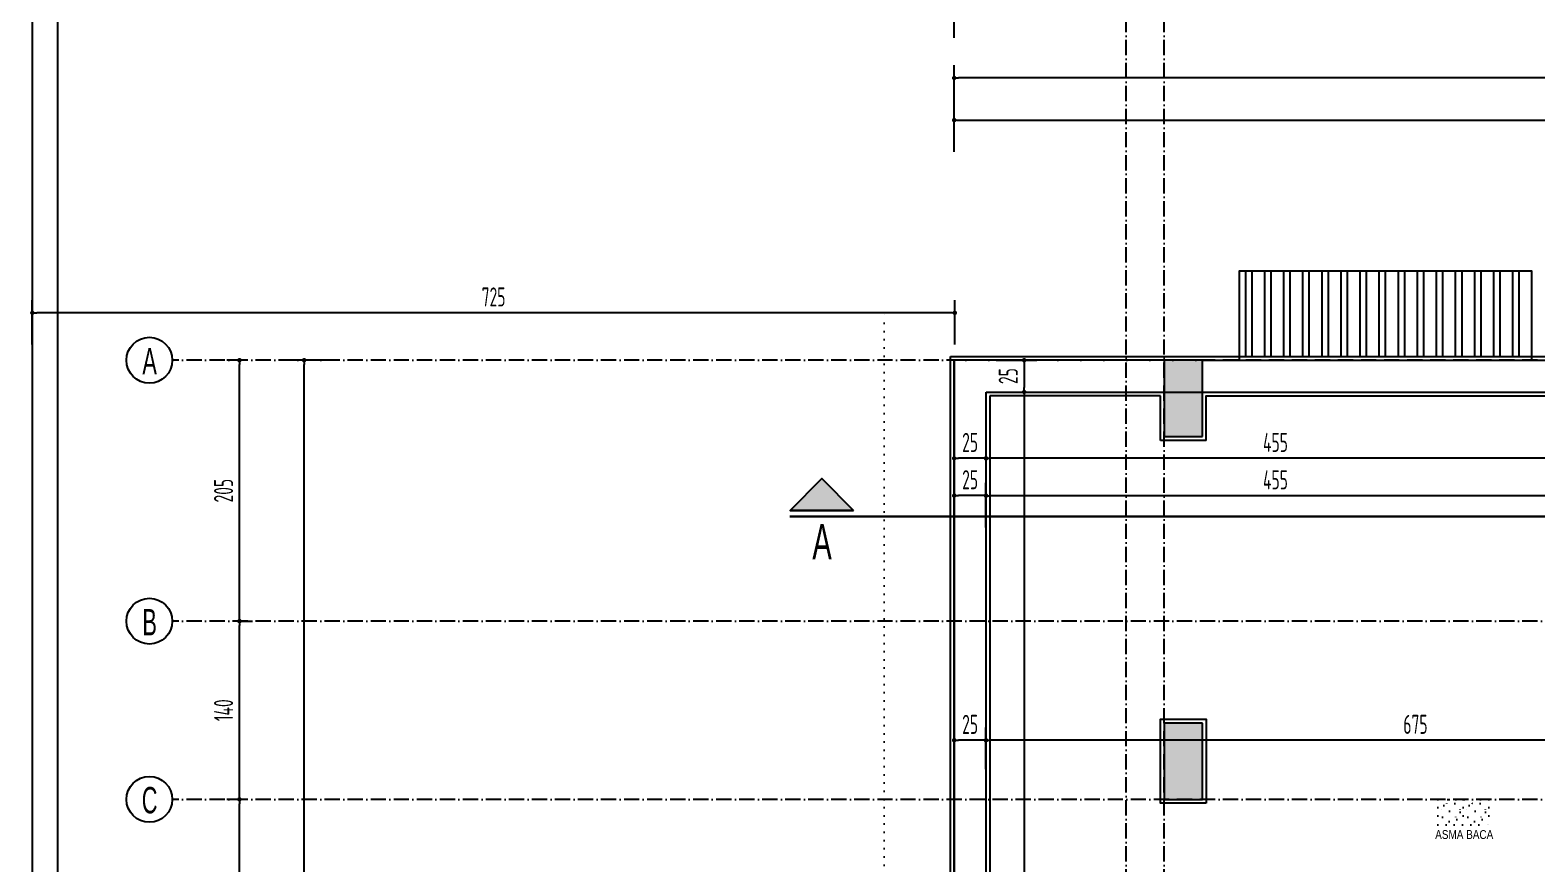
# Model space of a CAD drawing. Extents: x 41749 to 92598, y -24291 to 29432.
# Drawn here: x 52006 to 53190, y -22692 to -22037 of the extents above; entities that cross this region are included whole.
import ezdxf

# ---------------------------------------------------------------- set-up
doc = ezdxf.new("R2010")
doc.units = 0
doc.header["$MEASUREMENT"] = 0
doc.header["$PDMODE"] = 3
for name, pattern in [('ACAD_ISO03W100', [30, 12, -18]), ('ACAD_ISO10W100', [18, 12, -3, 0, -3]), ('DASHED', [0.75, 0.5, -0.25]), ('DOT', [6.35, 0, -6.35])]:
    doc.linetypes.add(name, pattern=pattern)
doc.layers.get('0').update_dxf_attribs({"linetype": 'CONTINUOUS'})
doc.layers.get('Defpoints').update_dxf_attribs({"linetype": 'CONTINUOUS'})
for name, color, linetype in [('AKS', 10, 'CONTINUOUS'), ('DUVAR', 6, 'CONTINUOUS'), ('İÇ ÖLÇÜ', 95, 'CONTINUOUS'), ('KOLON', 5, 'CONTINUOUS'), ('MERBAS', 231, 'CONTINUOUS'), ('OLCU', 3, 'CONTINUOUS'), ('P', 7, 'DOT'), ('SıVA', 7, 'CONTINUOUS'), ('tar', 12, 'CONTINUOUS'), ('TEFRIS', 12, 'CONTINUOUS'), ('YAZI', 7, 'CONTINUOUS')]:
    doc.layers.add(name, color=color, linetype=linetype)
doc.layers.add('KAPI-ACILIM1', color=13, linetype='ACAD_ISO03W100', lineweight=20)
doc.styles.add('OLCU', font='isocpeur.ttf', dxfattribs={"width": 0.59})
doc.styles.add('POZ', font='arial.ttf', dxfattribs={"width": 0.8, "height": 12.5})
doc.dimstyles.new('OLCU3', dxfattribs={"dimscale": 0.5, "dimtxt": 30, "dimasz": 7, "dimexe": 20, "dimexo": 0, "dimgap": 10, "dimtad": 1, "dimdec": 4, "dimrnd": 0.5, "dimdsep": 46, "dimtxsty": 'OLCU', "dimblk1": 'DOT', "dimblk2": 'DOT', "dimsah": 1, "dimcen": 0.09, "dimclrt": 4, "dimadec": 0, "dimazin": 0, "dimtfac": 1, "dimtdec": 4, "dimtix": 1, "dimtmove": 2, "dimatfit": 3, "dimfxl": 0, "dimtolj": 1, "dimtzin": 0, "dimarcsym": 0})

# ---------------------------------------------------------------- blocks, each defined once
blk = doc.blocks.new('DOT')
at = {"color": 0, "linetype": 'ByBlock'}
blk.add_line((-0.5, 0), (-1, 0), dxfattribs=at)
at = {"color": 0, "linetype": 'ByBlock', "const_width": 0.5}
blk.add_lwpolyline([(-0.25, 0, 1), (0.25, 0, 1)], format="xyb", close=True, dxfattribs=at)
blk = doc.blocks.new('*D2225')
at = {"layer": 'Defpoints', "color": 0, "transparency": 16777216}
for p in [(52757.5, -22350.6), (53212.5, -22350.6), (52757.5, -22373.4)]:
    blk.add_point(p, dxfattribs=at)
at = {"layer": 'İÇ ÖLÇÜ', "color": 0, "lineweight": -2, "transparency": 16777216}
for p, q in [((52757.5, -22350.6), (52757.5, -22383.4)), ((53212.5, -22350.6), (53212.5, -22383.4)), ((53209, -22373.4), (52761, -22373.4))]:
    blk.add_line(p, q, dxfattribs=at)
at = {"layer": 'İÇ ÖLÇÜ', "color": 0, "lineweight": -2, "transparency": 16777216, "xscale": 3.5, "yscale": 3.5, "zscale": 3.5, "rotation": 180}
blk.add_blockref('DOT', (52757.5, -22373.4), dxfattribs=at)
at = {"layer": 'İÇ ÖLÇÜ', "color": 0, "lineweight": -2, "transparency": 16777216, "xscale": 3.5, "yscale": 3.5, "zscale": 3.5}
blk.add_blockref('DOT', (53212.5, -22373.4), dxfattribs=at)
at = {"layer": 'İÇ ÖLÇÜ', "color": 4, "transparency": 16777216, "insert": (52985, -22360.9), "char_height": 15, "attachment_point": 5, "style": 'OLCU'}
blk.add_mtext('\\A1;455', dxfattribs=at)
blk = doc.blocks.new('*D2226')
at = {"layer": 'Defpoints', "color": 0, "transparency": 16777216}
for p in [(52732.5, -22350.6), (52757.5, -22350.6), (52732.5, -22373.4)]:
    blk.add_point(p, dxfattribs=at)
at = {"layer": 'İÇ ÖLÇÜ', "color": 0, "lineweight": -2, "transparency": 16777216}
for p, q in [((52732.5, -22350.6), (52732.5, -22383.4)), ((52757.5, -22350.6), (52757.5, -22383.4)), ((52754, -22373.4), (52736, -22373.4))]:
    blk.add_line(p, q, dxfattribs=at)
at = {"layer": 'İÇ ÖLÇÜ', "color": 0, "lineweight": -2, "transparency": 16777216, "xscale": 3.5, "yscale": 3.5, "zscale": 3.5, "rotation": 180}
blk.add_blockref('DOT', (52732.5, -22373.4), dxfattribs=at)
at = {"layer": 'İÇ ÖLÇÜ', "color": 0, "lineweight": -2, "transparency": 16777216, "xscale": 3.5, "yscale": 3.5, "zscale": 3.5}
blk.add_blockref('DOT', (52757.5, -22373.4), dxfattribs=at)
at = {"layer": 'İÇ ÖLÇÜ', "color": 4, "transparency": 16777216, "insert": (52745, -22360.9), "char_height": 15, "attachment_point": 5, "style": 'OLCU'}
blk.add_mtext('\\A1;25', dxfattribs=at)
blk = doc.blocks.new('*D2231')
at = {"layer": 'Defpoints', "color": 0, "transparency": 16777216}
for p in [(52757.5, -22402.8), (53212.5, -22443.9), (52757.5, -22473.4)]:
    blk.add_point(p, dxfattribs=at)
at = {"layer": 'İÇ ÖLÇÜ', "color": 0, "lineweight": -2, "transparency": 16777216}
for p, q in [((52757.5, -22427.8), (52757.5, -22392.8)), ((53209, -22402.8), (52761, -22402.8)), ((53212.5, -22427.8), (53212.5, -22392.8))]:
    blk.add_line(p, q, dxfattribs=at)
at = {"layer": 'İÇ ÖLÇÜ', "color": 0, "lineweight": -2, "transparency": 16777216, "xscale": 3.5, "yscale": 3.5, "zscale": 3.5, "rotation": 180}
blk.add_blockref('DOT', (52757.5, -22402.8), dxfattribs=at)
at = {"layer": 'İÇ ÖLÇÜ', "color": 0, "lineweight": -2, "transparency": 16777216, "xscale": 3.5, "yscale": 3.5, "zscale": 3.5}
blk.add_blockref('DOT', (53212.5, -22402.8), dxfattribs=at)
at = {"layer": 'İÇ ÖLÇÜ', "color": 4, "transparency": 16777216, "insert": (52985, -22390.3), "char_height": 15, "attachment_point": 5, "style": 'OLCU'}
blk.add_mtext('\\A1;455', dxfattribs=at)
blk = doc.blocks.new('*D2232')
at = {"layer": 'Defpoints', "color": 0, "transparency": 16777216}
for p in [(52732.5, -22402.7), (52732.5, -22473.3), (52757.5, -22473.3)]:
    blk.add_point(p, dxfattribs=at)
at = {"layer": 'İÇ ÖLÇÜ', "color": 0, "lineweight": -2, "transparency": 16777216}
for p, q in [((52732.5, -22427.7), (52732.5, -22392.7)), ((52754, -22402.7), (52736, -22402.7)), ((52757.5, -22427.7), (52757.5, -22392.7))]:
    blk.add_line(p, q, dxfattribs=at)
at = {"layer": 'İÇ ÖLÇÜ', "color": 0, "lineweight": -2, "transparency": 16777216, "xscale": 3.5, "yscale": 3.5, "zscale": 3.5, "rotation": 180}
blk.add_blockref('DOT', (52732.5, -22402.7), dxfattribs=at)
at = {"layer": 'İÇ ÖLÇÜ', "color": 0, "lineweight": -2, "transparency": 16777216, "xscale": 3.5, "yscale": 3.5, "zscale": 3.5}
blk.add_blockref('DOT', (52757.5, -22402.7), dxfattribs=at)
at = {"layer": 'İÇ ÖLÇÜ', "color": 4, "transparency": 16777216, "insert": (52745, -22390.2), "char_height": 15, "attachment_point": 5, "style": 'OLCU'}
blk.add_mtext('\\A1;25', dxfattribs=at)
blk = doc.blocks.new('*D2240')
at = {"layer": 'Defpoints', "color": 0, "transparency": 16777216}
for p in [(52757.5, -22594.9), (53432.5, -22595), (52757.5, -22617.5)]:
    blk.add_point(p, dxfattribs=at)
at = {"layer": 'İÇ ÖLÇÜ', "color": 0, "lineweight": -2, "transparency": 16777216}
for p, q in [((52757.5, -22617.5), (52757.5, -22584.9)), ((53432.5, -22595), (53432.5, -22584.9)), ((53429, -22594.9), (52761, -22594.9))]:
    blk.add_line(p, q, dxfattribs=at)
at = {"layer": 'İÇ ÖLÇÜ', "color": 0, "lineweight": -2, "transparency": 16777216, "xscale": 3.5, "yscale": 3.5, "zscale": 3.5, "rotation": 180}
blk.add_blockref('DOT', (52757.5, -22594.9), dxfattribs=at)
at = {"layer": 'İÇ ÖLÇÜ', "color": 0, "lineweight": -2, "transparency": 16777216, "xscale": 3.5, "yscale": 3.5, "zscale": 3.5}
blk.add_blockref('DOT', (53432.5, -22594.9), dxfattribs=at)
at = {"layer": 'İÇ ÖLÇÜ', "color": 4, "transparency": 16777216, "insert": (53095, -22582.4), "char_height": 15, "attachment_point": 5, "style": 'OLCU'}
blk.add_mtext('\\A1;675', dxfattribs=at)
blk = doc.blocks.new('*D2241')
at = {"layer": 'Defpoints', "color": 0, "transparency": 16777216}
for p in [(52732.5, -22594.9), (52732.5, -22599.4), (52757.5, -22599.4)]:
    blk.add_point(p, dxfattribs=at)
at = {"layer": 'İÇ ÖLÇÜ', "color": 0, "lineweight": -2, "transparency": 16777216}
for p, q in [((52732.5, -22599.4), (52732.5, -22584.9)), ((52757.5, -22599.4), (52757.5, -22584.9)), ((52754, -22594.9), (52736, -22594.9))]:
    blk.add_line(p, q, dxfattribs=at)
at = {"layer": 'İÇ ÖLÇÜ', "color": 0, "lineweight": -2, "transparency": 16777216, "xscale": 3.5, "yscale": 3.5, "zscale": 3.5, "rotation": 180}
blk.add_blockref('DOT', (52732.5, -22594.9), dxfattribs=at)
at = {"layer": 'İÇ ÖLÇÜ', "color": 0, "lineweight": -2, "transparency": 16777216, "xscale": 3.5, "yscale": 3.5, "zscale": 3.5}
blk.add_blockref('DOT', (52757.5, -22594.9), dxfattribs=at)
at = {"layer": 'İÇ ÖLÇÜ', "color": 4, "transparency": 16777216, "insert": (52745, -22582.4), "char_height": 15, "attachment_point": 5, "style": 'OLCU'}
blk.add_mtext('\\A1;25', dxfattribs=at)
blk = doc.blocks.new('*D2261')
at = {"layer": 'Defpoints', "color": 0, "transparency": 16777216}
for p in [(52765.4, -22296.3), (52765.4, -22321.3), (52787.5, -22321.3)]:
    blk.add_point(p, dxfattribs=at)
at = {"layer": 'İÇ ÖLÇÜ', "color": 0, "lineweight": -2, "transparency": 16777216}
for p, q in [((52765.4, -22296.3), (52797.5, -22296.3)), ((52787.5, -22299.8), (52787.5, -22317.8)), ((52765.4, -22321.3), (52797.5, -22321.3))]:
    blk.add_line(p, q, dxfattribs=at)
at = {"layer": 'İÇ ÖLÇÜ', "color": 0, "lineweight": -2, "transparency": 16777216, "xscale": 3.5, "yscale": 3.5, "zscale": 3.5}
for p, rotation in [((52787.5, -22296.3), 90), ((52787.5, -22321.3), 270)]:
    blk.add_blockref('DOT', p, dxfattribs=dict(at, rotation=rotation))
at = {"layer": 'İÇ ÖLÇÜ', "color": 4, "transparency": 16777216, "insert": (52775, -22308.8), "char_height": 15, "attachment_point": 5, "rotation": 90, "style": 'OLCU'}
blk.add_mtext('\\A1;25', dxfattribs=at)
blk = doc.blocks.new('*D2262')
at = {"layer": 'Defpoints', "color": 0, "transparency": 16777216}
for p in [(52765.4, -22321.3), (52787.5, -23176.9), (52788.3, -23176.9)]:
    blk.add_point(p, dxfattribs=at)
at = {"layer": 'İÇ ÖLÇÜ', "color": 0, "lineweight": -2, "transparency": 16777216}
for p, q in [((52765.4, -22321.3), (52797.5, -22321.3)), ((52787.5, -22324.8), (52787.5, -23173.4)), ((52788.3, -23176.9), (52777.5, -23176.9))]:
    blk.add_line(p, q, dxfattribs=at)
at = {"layer": 'İÇ ÖLÇÜ', "color": 0, "lineweight": -2, "transparency": 16777216, "xscale": 3.5, "yscale": 3.5, "zscale": 3.5}
for p, rotation in [((52787.5, -22321.3), 90), ((52787.5, -23176.9), 270)]:
    blk.add_blockref('DOT', p, dxfattribs=dict(at, rotation=rotation))
at = {"layer": 'İÇ ÖLÇÜ', "color": 4, "transparency": 16777216, "insert": (52775, -22749.1), "char_height": 15, "attachment_point": 5, "rotation": 90, "style": 'OLCU'}
blk.add_mtext('\\A1;855.5', dxfattribs=at)
blk = doc.blocks.new('*D2295')
at = {"layer": 'Defpoints', "color": 0, "transparency": 16777216}
for p in [(52170.8, -22641.3), (52170.8, -22641.3), (52170.8, -23111.3)]:
    blk.add_point(p, dxfattribs=at)
at = {"layer": 'OLCU', "color": 0, "lineweight": -2, "transparency": 16777216}
for p, q in [((52170.8, -22641.3), (52160.8, -22641.3)), ((52170.8, -23107.8), (52170.8, -22644.8)), ((52170.8, -23111.3), (52180.8, -23111.3))]:
    blk.add_line(p, q, dxfattribs=at)
at = {"layer": 'OLCU', "color": 0, "lineweight": -2, "transparency": 16777216, "xscale": 3.5, "yscale": 3.5, "zscale": 3.5}
for p, rotation in [((52170.8, -22641.3), 90), ((52170.8, -23111.3), 270)]:
    blk.add_blockref('DOT', p, dxfattribs=dict(at, rotation=rotation))
at = {"layer": 'OLCU', "color": 4, "transparency": 16777216, "insert": (52158.3, -22876.3), "char_height": 15, "attachment_point": 5, "rotation": 90, "style": 'OLCU'}
blk.add_mtext('\\A1;470', dxfattribs=at)
blk = doc.blocks.new('*D2296')
at = {"layer": 'Defpoints', "color": 0, "transparency": 16777216}
for p in [(52170.8, -22501.3), (52170.8, -22501.3), (52170.8, -22641.3)]:
    blk.add_point(p, dxfattribs=at)
at = {"layer": 'OLCU', "color": 0, "lineweight": -2, "transparency": 16777216}
for p, q in [((52170.8, -22501.3), (52180.8, -22501.3)), ((52170.8, -22637.8), (52170.8, -22504.8)), ((52170.8, -22641.3), (52160.8, -22641.3))]:
    blk.add_line(p, q, dxfattribs=at)
at = {"layer": 'OLCU', "color": 0, "lineweight": -2, "transparency": 16777216, "xscale": 3.5, "yscale": 3.5, "zscale": 3.5}
for p, rotation in [((52170.8, -22501.3), 90), ((52170.8, -22641.3), 270)]:
    blk.add_blockref('DOT', p, dxfattribs=dict(at, rotation=rotation))
at = {"layer": 'OLCU', "color": 4, "transparency": 16777216, "insert": (52158.3, -22571.3), "char_height": 15, "attachment_point": 5, "rotation": 90, "style": 'OLCU'}
blk.add_mtext('\\A1;140', dxfattribs=at)
blk = doc.blocks.new('*D2297')
at = {"layer": 'Defpoints', "color": 0, "transparency": 16777216}
for p in [(52170.8, -22296.3), (52170.8, -22296.3), (52170.8, -22501.3)]:
    blk.add_point(p, dxfattribs=at)
at = {"layer": 'OLCU', "color": 0, "lineweight": -2, "transparency": 16777216}
for p, q in [((52170.8, -22296.3), (52160.8, -22296.3)), ((52170.8, -22497.8), (52170.8, -22299.8)), ((52170.8, -22501.3), (52180.8, -22501.3))]:
    blk.add_line(p, q, dxfattribs=at)
at = {"layer": 'OLCU', "color": 0, "lineweight": -2, "transparency": 16777216, "xscale": 3.5, "yscale": 3.5, "zscale": 3.5}
for p, rotation in [((52170.8, -22296.3), 90), ((52170.8, -22501.3), 270)]:
    blk.add_blockref('DOT', p, dxfattribs=dict(at, rotation=rotation))
at = {"layer": 'OLCU', "color": 4, "transparency": 16777216, "insert": (52158.3, -22398.8), "char_height": 15, "attachment_point": 5, "rotation": 90, "style": 'OLCU'}
blk.add_mtext('\\A1;205', dxfattribs=at)
blk = doc.blocks.new('*D2319')
at = {"layer": 'Defpoints', "color": 0, "transparency": 16777216}
for p in [(52732.5, -22018.1), (52867.5, -22028.1), (52732.5, -22686.3)]:
    blk.add_point(p, dxfattribs=at)
at = {"layer": 'OLCU', "color": 0, "lineweight": -2, "transparency": 16777216}
for p, q in [((52732.5, -22043.1), (52732.5, -22008.1)), ((52867.5, -22028.1), (52867.5, -22008.1)), ((52864, -22018.1), (52736, -22018.1))]:
    blk.add_line(p, q, dxfattribs=at)
at = {"layer": 'OLCU', "color": 0, "lineweight": -2, "transparency": 16777216, "xscale": 3.5, "yscale": 3.5, "zscale": 3.5, "rotation": 180}
blk.add_blockref('DOT', (52732.5, -22018.1), dxfattribs=at)
at = {"layer": 'OLCU', "color": 0, "lineweight": -2, "transparency": 16777216, "xscale": 3.5, "yscale": 3.5, "zscale": 3.5}
blk.add_blockref('DOT', (52867.5, -22018.1), dxfattribs=at)
at = {"layer": 'OLCU', "color": 4, "transparency": 16777216, "insert": (52800, -22005.6), "char_height": 15, "attachment_point": 5, "style": 'OLCU'}
blk.add_mtext('\\A1;135', dxfattribs=at)
blk = doc.blocks.new('*D2360')
at = {"layer": 'Defpoints', "color": 0, "transparency": 16777216}
for p in [(53842.5, -22107.7), (52732.5, -22296.3), (53842.5, -22296.3)]:
    blk.add_point(p, dxfattribs=at)
at = {"layer": 'OLCU', "color": 0, "lineweight": -2, "transparency": 16777216}
for p, q in [((52732.5, -22132.7), (52732.5, -22097.7)), ((52736, -22107.7), (53839, -22107.7)), ((53842.5, -22132.7), (53842.5, -22097.7))]:
    blk.add_line(p, q, dxfattribs=at)
at = {"layer": 'OLCU', "color": 0, "lineweight": -2, "transparency": 16777216, "xscale": 3.5, "yscale": 3.5, "zscale": 3.5, "rotation": 180}
blk.add_blockref('DOT', (52732.5, -22107.7), dxfattribs=at)
at = {"layer": 'OLCU', "color": 0, "lineweight": -2, "transparency": 16777216, "xscale": 3.5, "yscale": 3.5, "zscale": 3.5}
blk.add_blockref('DOT', (53842.5, -22107.7), dxfattribs=at)
at = {"layer": 'OLCU', "color": 4, "transparency": 16777216, "insert": (53287.5, -22095.2), "char_height": 15, "attachment_point": 5, "style": 'OLCU'}
blk.add_mtext('\\A1;1110', dxfattribs=at)
blk = doc.blocks.new('*D2363')
at = {"layer": 'Defpoints', "color": 0, "transparency": 16777216}
for p in [(52732.5, -22074.6), (54497.5, -22132.7), (52732.5, -22296.3)]:
    blk.add_point(p, dxfattribs=at)
at = {"layer": 'OLCU', "color": 0, "lineweight": -2, "transparency": 16777216}
for p, q in [((52732.5, -22099.6), (52732.5, -22064.6)), ((54497.5, -22099.6), (54497.5, -22064.6)), ((54494, -22074.6), (52736, -22074.6))]:
    blk.add_line(p, q, dxfattribs=at)
at = {"layer": 'OLCU', "color": 0, "lineweight": -2, "transparency": 16777216, "xscale": 3.5, "yscale": 3.5, "zscale": 3.5, "rotation": 180}
blk.add_blockref('DOT', (52732.5, -22074.6), dxfattribs=at)
at = {"layer": 'OLCU', "color": 0, "lineweight": -2, "transparency": 16777216, "xscale": 3.5, "yscale": 3.5, "zscale": 3.5}
blk.add_blockref('DOT', (54497.5, -22074.6), dxfattribs=at)
at = {"layer": 'OLCU', "color": 4, "transparency": 16777216, "insert": (53615, -22062.1), "char_height": 15, "attachment_point": 5, "style": 'OLCU'}
blk.add_mtext('\\A1;1765', dxfattribs=at)
blk = doc.blocks.new('*D2364')
at = {"layer": 'Defpoints', "color": 0, "transparency": 16777216}
for p in [(52221.6, -22296.3), (52266.1, -22296.3), (52266.1, -23216.3)]:
    blk.add_point(p, dxfattribs=at)
at = {"layer": 'OLCU', "color": 0, "lineweight": -2, "transparency": 16777216}
for p, q in [((52246.6, -22296.3), (52211.6, -22296.3)), ((52221.6, -23212.8), (52221.6, -22299.8)), ((52246.6, -23216.3), (52211.6, -23216.3))]:
    blk.add_line(p, q, dxfattribs=at)
at = {"layer": 'OLCU', "color": 0, "lineweight": -2, "transparency": 16777216, "xscale": 3.5, "yscale": 3.5, "zscale": 3.5}
for p, rotation in [((52221.6, -22296.3), 90), ((52221.6, -23216.3), 270)]:
    blk.add_blockref('DOT', p, dxfattribs=dict(at, rotation=rotation))
at = {"layer": 'OLCU', "color": 4, "transparency": 16777216, "insert": (52209.1, -22756.3), "char_height": 15, "attachment_point": 5, "rotation": 90, "style": 'OLCU'}
blk.add_mtext('\\A1;920', dxfattribs=at)
blk = doc.blocks.new('*D2768')
at = {"layer": 'Defpoints', "color": 0, "transparency": 16777216}
for p in [(52008, -22259.1), (52008, -22296.3), (52733, -22296.3)]:
    blk.add_point(p, dxfattribs=at)
at = {"layer": 'OLCU', "color": 0, "lineweight": -2, "transparency": 16777216}
for p, q in [((52008, -22284.1), (52008, -22249.1)), ((52733, -22284.1), (52733, -22249.1)), ((52729.5, -22259.1), (52011.5, -22259.1))]:
    blk.add_line(p, q, dxfattribs=at)
at = {"layer": 'OLCU', "color": 0, "lineweight": -2, "transparency": 16777216, "xscale": 3.5, "yscale": 3.5, "zscale": 3.5, "rotation": 180}
blk.add_blockref('DOT', (52008, -22259.1), dxfattribs=at)
at = {"layer": 'OLCU', "color": 0, "lineweight": -2, "transparency": 16777216, "xscale": 3.5, "yscale": 3.5, "zscale": 3.5}
blk.add_blockref('DOT', (52733, -22259.1), dxfattribs=at)
at = {"layer": 'OLCU', "color": 4, "transparency": 16777216, "insert": (52370.5, -22246.6), "char_height": 15, "attachment_point": 5, "style": 'OLCU'}
blk.add_mtext('\\A1;725', dxfattribs=at)

msp = doc.modelspace()

# ---------------------------------------------------------------- hatches: boundary and pattern name
at = {"layer": 'KOLON'}
msp.add_hatch(color=256, dxfattribs=at).paths.add_polyline_path([(52628.48384, -22389.25991), (52603.48384, -22414.25991), (52653.48384, -22414.25991)])
at = {"layer": 'tar'}
h = msp.add_hatch(dxfattribs=at)
h.set_pattern_fill('ANSI32', color=256, scale=40, angle=45, style=0)
h.set_pattern_definition([(90, (3251.583, 0), (-15, 3e-15), []), (90, (3256.583, 5), (-15, 3e-15), [])])
h.paths.add_polyline_path([(53186.53676, -22226.33833), (53016.53676, -22226.33833), (52956.53676, -22226.33833), (52956.53676, -22293.33978), (53186.53676, -22293.33978)])
h = msp.add_hatch(dxfattribs=at)
h.set_pattern_fill('ANSI33', color=256, scale=40, style=0)
h.paths.add_polyline_path([(52927.53676, -22296.33978), (52897.53676, -22296.33978), (52897.53676, -22356.33978), (52927.53676, -22356.33978)])
h.paths.add_polyline_path([(53452.53676, -22296.33978), (53442.53676, -22296.33978), (53432.53676, -22296.33978), (53432.53676, -22501.33978), (53452.53676, -22501.33978)])
h.paths.add_polyline_path([(53632.53676, -22296.33978), (53622.53676, -22296.33978), (53612.53676, -22296.33978), (53612.53676, -22501.33978), (53632.53676, -22501.33978)])
h.paths.add_polyline_path([(53992.53676, -22356.33978), (54022.53676, -22356.33978), (54022.53676, -22296.33978), (53992.53676, -22296.33978)])
h.paths.add_polyline_path([(54342.38823, -22296.33978), (54342.38823, -22326.33978), (54401.38823, -22326.33978), (54401.38823, -22296.33978)])
h.paths.add_polyline_path([(52927.53676, -22581.33978), (52897.53676, -22581.33978), (52897.53676, -22641.33978), (52927.53676, -22641.33978)])
h.paths.add_polyline_path([(53612.53676, -22611.33978), (53612.53676, -22641.33978), (53672.53676, -22641.33978), (53672.53676, -22611.33978)])
h.paths.add_polyline_path([(54022.53676, -22641.33978), (54022.53676, -22611.33978), (53962.53676, -22611.33978), (53962.53676, -22641.33978)])
h.paths.add_polyline_path([(52927.53676, -23111.33978), (52927.53676, -23081.33978), (52867.53676, -23081.33978), (52867.53676, -23111.33978)])
h.paths.add_polyline_path([(53352.53676, -23156.33973), (53322.53676, -23156.33973), (53322.53676, -23216.33973), (53352.53676, -23216.33973)])
h.paths.add_polyline_path([(53852.53676, -23156.33973), (53822.53676, -23156.33973), (53822.53676, -23216.33973), (53852.53676, -23216.33973)])
h.paths.add_polyline_path([(54341.38823, -23081.33978), (54341.38823, -23111.33978), (54401.38823, -23111.33978), (54401.38823, -23081.33978)])

# ---------------------------------------------------------------- linework, layer by layer
at = {"layer": 'AKS', "linetype": 'ACAD_ISO10W100'}
for p, q in [((52867.53676, -24011.44639), (52867.53676, -21978.06351)), ((52897.53676, -24011.44639), (52897.53676, -21978.06351)), ((54874.22491, -22296.33978), (52118.01207, -22296.33978)), ((54874.22491, -22501.33978), (52118.01207, -22501.33978)), ((54874.22491, -22641.33978), (52118.01207, -22641.33978))]:
    msp.add_line(p, q, dxfattribs=at)
at = {"layer": 'Defpoints'}
msp.add_lwpolyline([(52757.53676, -22321.33978), (53212.53676, -22321.33978), (53212.53676, -22551.33978), (53432.53676, -22551.33978), (53432.53676, -22641.33978), (54022.53676, -22641.33978), (54022.53676, -22321.33978), (54477.53676, -22316.33978), (54487.53676, -22966.09965), (54331.87856, -23201.28472), (54301.87856, -23201.28472), (54301.87856, -23211.33978), (53077.58132, -23211.29363), (52762.93707, -23168.44382), (52764.96116, -23153.58102), (52757.53676, -23152.56992), (52757.53676, -22321.33978)], close=True, dxfattribs=at)
at = {"layer": 'DUVAR'}
for p, q in [((52732.53676, -23169.34991), (52732.53676, -22296.33978)), ((52897.53676, -22296.33978), (52732.53676, -22296.33978)), ((52732.53676, -22296.33978), (52732.53676, -23169.34991)), ((52927.53676, -22296.33978), (53432.53676, -22296.33978)), ((52757.53676, -23152.56992), (52757.53676, -22321.33978)), ((52757.53676, -22321.33978), (52897.53676, -22321.33978))]:
    msp.add_line(p, q, dxfattribs=at)
msp.add_lwpolyline([(52927.53676, -22321.33978), (53432.53676, -22321.33978)], dxfattribs=at)
at = {"layer": 'KAPI-ACILIM1'}
for points in [[(52927.53676, -22296.33978), (53432.53676, -22296.33978)], [(53432.53676, -22296.33978), (52927.53676, -22296.33978)]]:
    msp.add_lwpolyline(points, dxfattribs=at)
at = {"layer": 'KOLON'}
for p, q in [((52927.53676, -22296.33978), (52897.53676, -22296.33978)), ((52897.53676, -22296.33978), (52897.53676, -22356.33978)), ((52927.53676, -22356.33978), (52927.53676, -22296.33978)), ((52897.53676, -22356.33978), (52927.53676, -22356.33978)), ((52603.48384, -22414.25991), (52628.48384, -22389.25991)), ((52653.48384, -22414.25991), (52628.48384, -22389.25991)), ((52628.48384, -22389.25991), (52653.48384, -22414.25991)), ((52603.48384, -22414.25991), (52653.48384, -22414.25991)), ((52653.48384, -22414.25991), (52603.48384, -22414.25991)), ((52927.53676, -22581.33978), (52897.53676, -22581.33978)), ((52897.53676, -22581.33978), (52897.53676, -22641.33978)), ((52927.53676, -22641.33978), (52927.53676, -22581.33978)), ((52897.53676, -22641.33978), (52927.53676, -22641.33978))]:
    msp.add_line(p, q, dxfattribs=at)
at = {"layer": 'MERBAS', "linetype": 'DASHED', "ltscale": 40, "const_width": 2}
msp.add_lwpolyline([(52603.2773, -22419.08917), (54665.0464, -22419.08917)], dxfattribs=at)
at = {"layer": 'P'}
for p, q in [((52677.53676, -23202.46304), (52677.53676, -22257.68222)), ((53152.62297, -22641.33978), (53112.62297, -22641.33978)), ((53112.62297, -22641.33978), (53112.62297, -22661.33978)), ((53117.31966, -22646.03648), (53127.92627, -22656.64308)), ((53117.31966, -22646.03648), (53127.92627, -22656.64308)), ((53132.62297, -22641.33978), (53132.62297, -22661.33978)), ((53137.31966, -22646.03648), (53147.92627, -22656.64308)), ((53137.31966, -22646.03648), (53147.92627, -22656.64308)), ((53152.62297, -22641.33978), (53152.62297, -22661.33978)), ((53112.62297, -22661.33978), (53152.62297, -22661.33978))]:
    msp.add_line(p, q, dxfattribs=at)
for centre in [(53122.62297, -22651.33978), (53122.62297, -22651.33978), (53142.62297, -22651.33978), (53142.62297, -22651.33978)]:
    msp.add_circle(centre, 7.5, dxfattribs=at)
at = {"layer": 'SıVA'}
for p, q in [((52729.53676, -23171.96905), (52729.53676, -22293.33978)), ((52729.53676, -22293.33978), (52900.58827, -22293.33978)), ((52900.58827, -22293.33978), (52900.58827, -22293.33978)), ((52900.58827, -22293.33978), (53461.40213, -22293.33978)), ((52894.53676, -22324.33978), (52760.53676, -22324.33978)), ((52760.53676, -22324.33978), (52760.53676, -23149.95079)), ((52894.53676, -22359.33978), (52894.53676, -22324.33978)), ((52930.53676, -22359.33978), (52894.53676, -22359.33978))]:
    msp.add_line(p, q, dxfattribs=at)
msp.add_lwpolyline([(52930.53676, -22359.33978), (52930.53676, -22324.33978), (53429.53676, -22324.33978), (53429.53676, -22644.33978)], dxfattribs=at)
for points in [[(52653.48384, -22414.25991), (52603.48384, -22414.25991), (52628.48384, -22389.25991)], [(52930.53676, -22644.33978), (52894.53676, -22644.33978), (52894.53676, -22578.33978), (52930.53676, -22578.33978)]]:
    msp.add_lwpolyline(points, close=True, dxfattribs=at)
at = {"layer": 'TEFRIS'}
for p, q in [((52008.01562, -23575.29633), (52008.01562, -21988.06351)), ((52028.01562, -23557.83542), (52028.01562, -22008.06351))]:
    msp.add_line(p, q, dxfattribs=at)
msp.add_lwpolyline([(53186.53676, -22296.33978), (53186.53676, -22226.33833), (53016.53676, -22226.33833), (52956.53676, -22226.33833), (52956.53676, -22296.33978)], dxfattribs=at)
at = {"layer": 'YAZI'}
for centre in [(52100.01207, -22296.33978), (52100.01207, -22501.33978), (52100.01207, -22641.33978)]:
    msp.add_circle(centre, 18, dxfattribs=at)

# ---------------------------------------------------------------- texts
at = {"layer": 'YAZI', "attachment_point": 5}
for s, insert, char_height, width, style in [('{\\fArial|b0|i0|c162|p34;A}', (52100.19087, -22297.09879), 20.736, 360.8188416, 'OLCU'), ('{\\fArial|b0|i0|c162|p34;A}', (52628.64957, -22438.82457), 27.648, 481.0917888, 'OLCU'), ('{\\fArial|b0|i0|c162|p34;B}', (52100.19087, -22502.09879), 20.736, 360.8188416, 'OLCU'), ('{\\fArial|b0|i0|c162|p34;C}', (52100.19087, -22642.09879), 20.736, 360.8188416, 'OLCU'), ('ASMA BACA', (53133.34499, -22668.99221), 7, 135.9628378, 'POZ')]:
    msp.add_mtext(s, dxfattribs=dict(at, insert=insert, char_height=char_height, width=width, style=style))

# ---------------------------------------------------------------- dimensions: what is measured, and where the dimension line sits
at = {"layer": 'İÇ ÖLÇÜ'}
for base, p1, p2, picture, middle in [((52787.53676, -22321.33978), (52765.43417, -22296.33978), (52765.43417, -22321.33978), '*D2261', (52775.03676, -22308.83978)), ((52787.53676, -23176.93731), (52765.43417, -22321.33978), (52788.25067, -23176.93731), '*D2262', (52775.03676, -22749.13854))]:
    dim = msp.add_linear_dim(base=base, p1=p1, p2=p2, angle=90, dimstyle='OLCU3', dxfattribs=at)
    dim.commit()
    dim.dimension.update_dxf_attribs({"geometry": picture, "text_midpoint": middle})
for base, p1, p2, picture, middle in [((52732.53676, -22373.44046), (52757.53676, -22350.62739), (52732.53676, -22350.62739), '*D2226', (52745.03676, -22360.94046)), ((52757.53676, -22373.44046), (53212.53676, -22350.62739), (52757.53676, -22350.62739), '*D2225', (52985.03676, -22360.94046)), ((52732.53676, -22402.74052), (52757.53676, -22473.3367), (52732.53676, -22473.3367), '*D2232', (52745.03676, -22390.24052)), ((52757.53676, -22402.7737), (53212.53676, -22443.89504), (52757.53676, -22473.36989), '*D2231', (52985.03676, -22390.2737)), ((52732.53683, -22594.91509), (52757.53683, -22599.44478), (52732.53683, -22599.44478), '*D2241', (52745.03683, -22582.41509)), ((52757.53683, -22594.91509), (53432.53683, -22595.02174), (52757.53683, -22617.45322), '*D2240', (53095.03683, -22582.41509))]:
    dim = msp.add_linear_dim(base=base, p1=p1, p2=p2, dimstyle='OLCU3', dxfattribs=at)
    dim.commit()
    dim.dimension.update_dxf_attribs({"geometry": picture, "text_midpoint": middle})
at = {"layer": 'OLCU'}
for base, p1, p2, picture, middle in [((52732.53676, -22018.06351), (52867.53676, -22028.06351), (52732.53676, -22686.33978), '*D2319', (52800.03676, -22005.56351)), ((52732.53676, -22074.62131), (54497.53676, -22132.71509), (52732.53676, -22296.33978), '*D2363', (53615.03676, -22062.12131)), ((53842.53676, -22107.71509), (52732.53676, -22296.33978), (53842.53676, -22296.33978), '*D2360', (53287.53676, -22095.21509)), ((52008.03676, -22259.07315), (52733.03676, -22296.33978), (52008.03676, -22296.33978), '*D2768', (52370.53676, -22246.57315))]:
    dim = msp.add_linear_dim(base=base, p1=p1, p2=p2, dimstyle='OLCU3', dxfattribs=at)
    dim.commit()
    dim.dimension.update_dxf_attribs({"geometry": picture, "text_midpoint": middle})
for base, p1, p2, picture, middle in [((52170.80608, -22296.33978), (52170.80608, -22501.33978), (52170.80608, -22296.33978), '*D2297', (52158.30608, -22398.83978)), ((52221.61208, -22296.33978), (52266.13063, -23216.33981), (52266.13063, -22296.33978), '*D2364', (52209.11208, -22756.3398)), ((52170.80608, -22501.33978), (52170.80608, -22641.33978), (52170.80608, -22501.33978), '*D2296', (52158.30608, -22571.33978)), ((52170.80608, -22641.33978), (52170.80608, -23111.33978), (52170.80608, -22641.33978), '*D2295', (52158.30608, -22876.33978))]:
    dim = msp.add_linear_dim(base=base, p1=p1, p2=p2, angle=90, dimstyle='OLCU3', dxfattribs=at)
    dim.commit()
    dim.dimension.update_dxf_attribs({"geometry": picture, "text_midpoint": middle})

doc.saveas('drawing.dxf')
